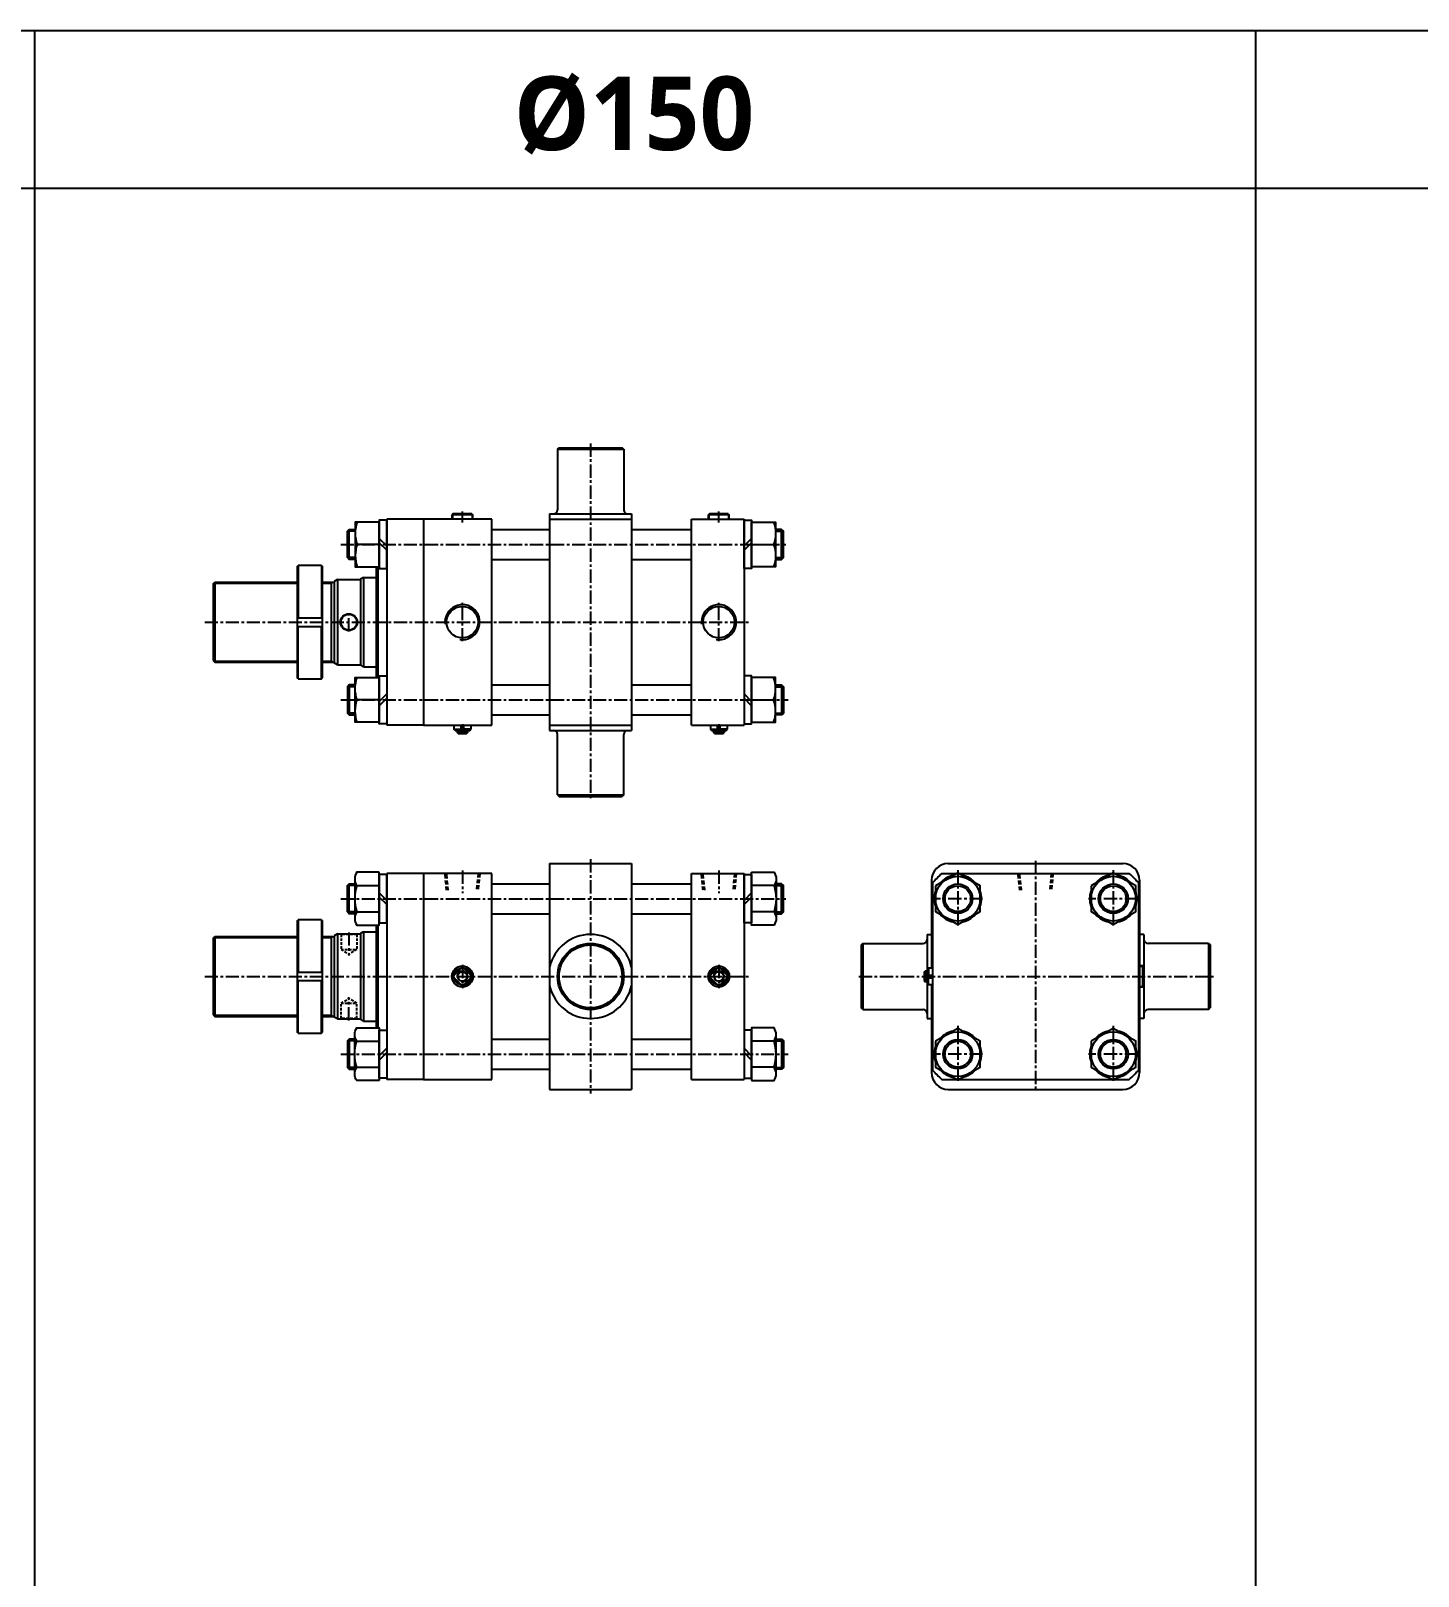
# Model space of a CAD drawing. Extents: x -819 to 29893, y -8942 to 9886.
# Drawn here: x 1267 to 2587, y 1463 to 2934 of the extents above; entities that cross this region are included whole.
import ezdxf

# ---------------------------------------------------------------- set-up
doc = ezdxf.new("R2010")
doc.units = 0
doc.header["$LTSCALE"] = 10
doc.header["$MEASUREMENT"] = 0
for name, pattern in [('CENTER', [2, 1.25, -0.25, 0.25, -0.25]), ('CENTERX2', [4, 2.5, -0.5, 0.5, -0.5]), ('HIDDEN', [0.375, 0.25, -0.125])]:
    doc.linetypes.add(name, pattern=pattern)
doc.layers.get('0').update_dxf_attribs({"linetype": 'CONTINUOUS'})
doc.layers.get('DEFPOINTS').update_dxf_attribs({"linetype": 'CONTINUOUS'})
for name, color, linetype in [('CEN', 1, 'CENTERX2'), ('CENTER', 1, 'CENTER'), ('ML', 7, 'CONTINUOUS'), ('THIN', 3, 'CONTINUOUS')]:
    doc.layers.add(name, color=color, linetype=linetype)
doc.styles.add('문자', font='romans.shx')

msp = doc.modelspace()

# ---------------------------------------------------------------- linework, layer by layer
for p, q in [((8634.1, 2934), (0, 2934)), ((1270.3, 0), (1270.3, 2934)), ((2432.2, 0), (2432.2, 2934)), ((8634.1, 2784), (0, 2784))]:
    msp.add_line(p, q)
at = {"layer": 'CEN', "color": 1, "linetype": 'CENTER'}
for p, q in [((1799.1, 2541.3), (1799.1, 2201.3)), ((1799.1, 2145.6), (1799.1, 1922.6))]:
    msp.add_line(p, q, dxfattribs=at)
at = {"layer": 'CENTER'}
for p, q in [((2148.5, 2135.2), (2148.5, 2081)), ((2296.5, 2135.2), (2296.5, 2081)), ((2172, 2108.1), (2125, 2108.1)), ((2320, 2108.1), (2273, 2108.1)), ((2148.5, 1987.2), (2148.5, 1933)), ((2296.5, 1987.2), (2296.5, 1933)), ((2172, 1960.1), (2125, 1960.1)), ((2320, 1960.1), (2273, 1960.1))]:
    msp.add_line(p, q, dxfattribs=at)
at = {"layer": 'DEFPOINTS', "color": 0, "linetype": 'ByBlock'}
for p in [(2119.5, 1994.1), (2325.5, 1994.1)]:
    msp.add_point(p, dxfattribs=at)
at = {"layer": 'ML'}
for p, q in [((1767.6, 2535.8), (1769.1, 2537.3)), ((1767.6, 2535.8), (1830.6, 2535.8)), ((1767.6, 2535.8), (1767.6, 2478.3)), ((1769.1, 2537.3), (1829.1, 2537.3)), ((1830.6, 2535.8), (1829.1, 2537.3)), ((1830.6, 2535.8), (1830.6, 2478.3)), ((1668.1, 2474.3), (1667.1, 2473.3)), ((1687.1, 2473.3), (1667.1, 2473.3)), ((1667.1, 2473.3), (1667.1, 2469.3)), ((1686.1, 2474.3), (1668.1, 2474.3)), ((1686.1, 2474.3), (1687.1, 2473.3)), ((1687.1, 2469.3), (1687.1, 2473.3)), ((1760.1, 2474.3), (1760.1, 2268.3)), ((1760.1, 2474.3), (1838.1, 2474.3)), ((1838.1, 2474.3), (1838.1, 2268.3)), ((1912.1, 2474.3), (1911.1, 2473.3)), ((1931.1, 2473.3), (1911.1, 2473.3)), ((1911.1, 2473.3), (1911.1, 2469.3)), ((1930.1, 2474.3), (1912.1, 2474.3)), ((1930.1, 2474.3), (1931.1, 2473.3)), ((1931.1, 2469.3), (1931.1, 2473.3)), ((1569.5, 2431), (1569.5, 2459.6)), ((1605.1, 2469.3), (1605.1, 2273.3)), ((1640.1, 2469.3), (1605.1, 2469.3)), ((1640.1, 2469.3), (1640.1, 2273.3)), ((1705.1, 2469.3), (1640.1, 2469.3)), ((1705.1, 2273.3), (1705.1, 2469.3)), ((1760.1, 2469.3), (1838.1, 2469.3)), ((1895.1, 2469.3), (1945.1, 2469.3)), ((1895.1, 2273.3), (1895.1, 2469.3)), ((1945.1, 2469.3), (1945.1, 2273.3)), ((1980.8, 2431), (1980.8, 2459.6)), ((1597.9, 2445.3), (1577, 2445.3)), ((1597.9, 2451), (1605.1, 2443.8)), ((1597.9, 2446.9), (1605.1, 2439.7)), ((1952.3, 2451), (1945.1, 2443.8)), ((1952.3, 2446.9), (1945.1, 2439.7)), ((1952.3, 2445.3), (1973.2, 2445.3)), ((1519.9, 2424.3), (1520.9, 2425.3)), ((1519.9, 2424.3), (1519.9, 2318.3)), ((1520.9, 2425.3), (1520.9, 2375.3)), ((1542.9, 2425.3), (1520.9, 2425.3)), ((1542.9, 2425.3), (1542.9, 2375.3)), ((1542.9, 2425.3), (1543.9, 2424.3)), ((1543.9, 2318.3), (1543.9, 2424.3)), ((1583.1, 2413.8), (1580.1, 2412.1)), ((1580.1, 2412.1), (1580.1, 2330.6)), ((1583.1, 2413.8), (1583.1, 2328.8)), ((1595.1, 2424.1), (1595.1, 2318.6)), ((1596.6, 2424.1), (1596.6, 2318.6)), ((1440.1, 2407.8), (1441.6, 2409.3)), ((1440.1, 2407.8), (1440.1, 2334.8)), ((1441.6, 2409.3), (1441.6, 2333.3)), ((1552.1, 2409.3), (1552.1, 2333.3)), ((1558.1, 2411.8), (1555.1, 2410.1)), ((1555.1, 2410.1), (1555.1, 2332.6)), ((1558.1, 2411.8), (1558.1, 2330.8)), ((1519.9, 2375.3), (1543.9, 2375.3)), ((1519.9, 2367.3), (1543.9, 2367.3)), ((1520.9, 2317.3), (1520.9, 2367.3)), ((1542.9, 2317.3), (1542.9, 2367.3)), ((1440.1, 2334.8), (1441.6, 2333.3)), ((1558.1, 2330.8), (1555.1, 2332.6)), ((1583.1, 2328.8), (1580.1, 2330.6)), ((1520.9, 2317.3), (1519.9, 2318.3)), ((1520.9, 2317.3), (1542.9, 2317.3)), ((1542.9, 2317.3), (1543.9, 2318.3)), ((1569.5, 2311.6), (1569.5, 2283)), ((1980.8, 2311.6), (1980.8, 2283)), ((1597.9, 2297.3), (1577, 2297.3)), ((1597.9, 2295.8), (1605.1, 2303)), ((1597.9, 2291.7), (1605.1, 2298.9)), ((1952.3, 2295.8), (1945.1, 2303)), ((1952.3, 2291.7), (1945.1, 2298.9)), ((1952.3, 2297.3), (1973.2, 2297.3)), ((1640.1, 2273.3), (1605.1, 2273.3)), ((1640.1, 2273.3), (1705.1, 2273.3)), ((1669.1, 2273.3), (1669.1, 2269.3)), ((1669.1, 2269.3), (1675.8, 2269.3)), ((1670.1, 2268.3), (1669.1, 2269.3)), ((1670.1, 2268.3), (1684.1, 2268.3)), ((1672.1, 2268.3), (1672.1, 2266.3)), ((1672.1, 2266.3), (1682.1, 2266.3)), ((1673.1, 2265.3), (1672.1, 2266.3)), ((1673.1, 2265.3), (1681.1, 2265.3)), ((1675.8, 2268.3), (1675.8, 2273.3)), ((1678.4, 2268.3), (1678.4, 2273.3)), ((1685.1, 2269.3), (1678.4, 2269.3)), ((1681.1, 2265.3), (1682.1, 2266.3)), ((1682.1, 2268.3), (1682.1, 2266.3)), ((1684.1, 2268.3), (1685.1, 2269.3)), ((1685.1, 2273.3), (1685.1, 2269.3)), ((1760.1, 2273.3), (1838.1, 2273.3)), ((1760.1, 2268.3), (1838.1, 2268.3)), ((1895.1, 2273.3), (1945.1, 2273.3)), ((1913.1, 2273.3), (1913.1, 2269.3)), ((1913.1, 2269.3), (1919.8, 2269.3)), ((1914.1, 2268.3), (1913.1, 2269.3)), ((1914.1, 2268.3), (1928.1, 2268.3)), ((1916.1, 2268.3), (1916.1, 2266.3)), ((1916.1, 2266.3), (1926.1, 2266.3)), ((1917.1, 2265.3), (1916.1, 2266.3)), ((1917.1, 2265.3), (1925.1, 2265.3)), ((1919.8, 2268.3), (1919.8, 2273.3)), ((1922.4, 2268.3), (1922.4, 2273.3)), ((1929.1, 2269.3), (1922.4, 2269.3)), ((1925.1, 2265.3), (1926.1, 2266.3)), ((1926.1, 2268.3), (1926.1, 2266.3)), ((1928.1, 2268.3), (1929.1, 2269.3)), ((1929.1, 2273.3), (1929.1, 2269.3)), ((1767.6, 2206.8), (1767.6, 2264.3)), ((1830.6, 2206.8), (1830.6, 2264.3)), ((1767.6, 2206.8), (1830.6, 2206.8)), ((1767.6, 2206.8), (1769.1, 2205.3)), ((1830.6, 2206.8), (1829.1, 2205.3)), ((1769.1, 2205.3), (1829.1, 2205.3)), ((1760.1, 2141.6), (1760.1, 1926.6)), ((1760.1, 2141.6), (1838.1, 2141.6)), ((1838.1, 2141.6), (1838.1, 1926.6)), ((2139.5, 2141.6), (2305.5, 2141.6)), ((1569.5, 2093.8), (1569.5, 2122.4)), ((1574.6, 2126.9), (1574.6, 2089.3)), ((1576.6, 2120.6), (1597.9, 2120.6)), ((1640.1, 2132.1), (1605.1, 2132.1)), ((1605.1, 2132.1), (1605.1, 1936.1)), ((1640.1, 2132.1), (1640.1, 1936.1)), ((1705.1, 2132.1), (1640.1, 2132.1)), ((1705.1, 1936.1), (1705.1, 2132.1)), ((1895.1, 1936.1), (1895.1, 2132.1)), ((1895.1, 2132.1), (1945.1, 2132.1)), ((1945.1, 2132.1), (1945.1, 1936.1)), ((1973.7, 2120.6), (1952.3, 2120.6)), ((1975.6, 2126.9), (1975.6, 2089.3)), ((1980.8, 2093.8), (1980.8, 2122.4)), ((2123.5, 2125.6), (2123.5, 2042.1)), ((2124.5, 2123.3), (2124.5, 1944.9)), ((2133.4, 2132.1), (2311.7, 2132.1)), ((2320.5, 2123.3), (2320.5, 1944.9)), ((2321.5, 2125.6), (2321.5, 1942.6)), ((1597.9, 2113.8), (1605.1, 2106.5)), ((1597.9, 2109.7), (1605.1, 2102.5)), ((1952.3, 2113.8), (1945.1, 2106.5)), ((1952.3, 2109.7), (1945.1, 2102.5)), ((1576.6, 2095.6), (1597.9, 2095.6)), ((1973.7, 2095.6), (1952.3, 2095.6)), ((1519.9, 2087.1), (1520.9, 2088.1)), ((1519.9, 2087.1), (1519.9, 1981.1)), ((1520.9, 2088.1), (1520.9, 2038.1)), ((1542.9, 2088.1), (1520.9, 2088.1)), ((1542.9, 2088.1), (1542.9, 2038.1)), ((1542.9, 2088.1), (1543.9, 2087.1)), ((1543.9, 1981.1), (1543.9, 2087.1)), ((1558.1, 2074.6), (1555.1, 2072.9)), ((1558.1, 2074.6), (1558.1, 1993.6)), ((1583.1, 2076.6), (1580.1, 2074.9)), ((1580.1, 2074.9), (1580.1, 1993.3)), ((1583.1, 2076.6), (1583.1, 1991.6)), ((1595.1, 2083), (1595.1, 1985.2)), ((1596.6, 2083), (1596.6, 1985.2)), ((2119.5, 2074.1), (2123, 2074.1)), ((2119.5, 2074.1), (2119.5, 2041.1)), ((2325.5, 2074.1), (2322, 2074.1)), ((2325.5, 2074.1), (2325.5, 1994.1)), ((1440.1, 2070.6), (1441.6, 2072.1)), ((1440.1, 2070.6), (1440.1, 1997.6)), ((1441.6, 2072.1), (1441.6, 1996.1)), ((1552.1, 2072.1), (1552.1, 1996.1)), ((1555.1, 2072.9), (1555.1, 1995.3)), ((2058, 2065.6), (2056.5, 2064.1)), ((2056.5, 2064.1), (2056.5, 2004.1)), ((2058, 2065.6), (2058, 2002.6)), ((2058, 2065.6), (2115.5, 2065.6)), ((2387, 2065.6), (2329.5, 2065.6)), ((2387, 2065.6), (2387, 2002.6)), ((2387, 2065.6), (2388.5, 2064.1)), ((2388.5, 2064.1), (2388.5, 2004.1)), ((1519.9, 2038.1), (1543.9, 2038.1)), ((1519.9, 2030.1), (1543.9, 2030.1)), ((1520.9, 1980.1), (1520.9, 2030.1)), ((1542.9, 1980.1), (1542.9, 2030.1)), ((1675.8, 2042), (1669.2, 2035.4)), ((1669.2, 2032.8), (1675.8, 2026.2)), ((1678.4, 2042), (1685, 2035.4)), ((1685, 2032.8), (1678.4, 2026.2)), ((1919.8, 2042), (1913.2, 2035.4)), ((1913.2, 2032.8), (1919.8, 2026.2)), ((1922.4, 2042), (1929, 2035.4)), ((1929, 2032.8), (1922.4, 2026.2)), ((2116.5, 2038.1), (2117.5, 2039.1)), ((2116.5, 2038.1), (2116.5, 2030.1)), ((2116.5, 2030.1), (2117.5, 2029.1)), ((2117.5, 2039.1), (2117.5, 2029.1)), ((2119.5, 2039.1), (2117.5, 2039.1)), ((2119.5, 2041.1), (2120.5, 2042.1)), ((2119.5, 2041.1), (2119.5, 2027.1)), ((2119.5, 2035.4), (2124.5, 2035.4)), ((2119.5, 2032.8), (2124.5, 2032.8)), ((2120.5, 2042.1), (2120.5, 2035.4)), ((2124.5, 2042.1), (2120.5, 2042.1)), ((2120.5, 2026.1), (2120.5, 2032.8)), ((2324.5, 2044.1), (2320.5, 2044.1)), ((2324.5, 2024.1), (2324.5, 2044.1)), ((2325.5, 2043.1), (2324.5, 2044.1)), ((2325.5, 2025.1), (2325.5, 2043.1)), ((2119.5, 2029.1), (2117.5, 2029.1)), ((2119.5, 2027.1), (2120.5, 2026.1)), ((2119.5, 2027.1), (2119.5, 1994.1)), ((2124.5, 2026.1), (2120.5, 2026.1)), ((2123.5, 2026.1), (2123.5, 1942.6)), ((2320.5, 2024.1), (2324.5, 2024.1)), ((2325.5, 2025.1), (2324.5, 2024.1)), ((2058, 2002.6), (2056.5, 2004.1)), ((2058, 2002.6), (2115.5, 2002.6)), ((2387, 2002.6), (2329.5, 2002.6)), ((2387, 2002.6), (2388.5, 2004.1)), ((1440.1, 1997.6), (1441.6, 1996.1)), ((1558.1, 1993.6), (1555.1, 1995.3)), ((1583.1, 1991.6), (1580.1, 1993.3)), ((2119.5, 1994.1), (2123, 1994.1)), ((2325.5, 1994.1), (2322, 1994.1)), ((1520.9, 1980.1), (1519.9, 1981.1)), ((1520.9, 1980.1), (1542.9, 1980.1)), ((1542.9, 1980.1), (1543.9, 1981.1)), ((1569.5, 1974.4), (1569.5, 1945.8)), ((1574.6, 1941.3), (1574.6, 1978.9)), ((1576.6, 1972.6), (1597.9, 1972.6)), ((1973.7, 1972.6), (1952.3, 1972.6)), ((1975.6, 1941.3), (1975.6, 1978.9)), ((1980.8, 1974.4), (1980.8, 1945.8)), ((1597.9, 1958.5), (1605.1, 1965.8)), ((1597.9, 1954.5), (1605.1, 1961.7)), ((1952.3, 1958.5), (1945.1, 1965.8)), ((1952.3, 1954.5), (1945.1, 1961.7)), ((1576.6, 1947.6), (1597.9, 1947.6)), ((1973.7, 1947.6), (1952.3, 1947.6)), ((1640.1, 1936.1), (1605.1, 1936.1)), ((1640.1, 1936.1), (1705.1, 1936.1)), ((1760.1, 1926.6), (1838.1, 1926.6)), ((1895.1, 1936.1), (1945.1, 1936.1)), ((2133.4, 1936.1), (2311.7, 1936.1)), ((2139.5, 1926.6), (2305.5, 1926.6))]:
    msp.add_line(p, q, dxfattribs=at)
at = {"layer": 'ML', "color": 2}
for p, q in [((1667.6, 2473.8), (1667.6, 2469.3)), ((1686.6, 2469.3), (1686.6, 2473.8)), ((1911.6, 2473.8), (1911.6, 2469.3)), ((1930.6, 2469.3), (1930.6, 2473.8)), ((1552.1, 2408.3), (1553.9, 2409.3)), ((1552.1, 2334.3), (1553.9, 2333.3)), ((1672.6, 2268.3), (1672.6, 2265.8)), ((1681.6, 2268.3), (1681.6, 2265.8)), ((1916.6, 2268.3), (1916.6, 2265.8)), ((1925.6, 2268.3), (1925.6, 2265.8)), ((1552.1, 2071.1), (1553.9, 2072.1)), ((2119.5, 2038.6), (2117, 2038.6)), ((2119.5, 2029.6), (2117, 2029.6)), ((2325, 2043.6), (2320.5, 2043.6)), ((2320.5, 2024.6), (2325, 2024.6)), ((1552.1, 1997.1), (1553.9, 1996.1))]:
    msp.add_line(p, q, dxfattribs=at)
at = {"layer": 'ML', "color": 1, "linetype": 'CENTER'}
for p, q in [((1677.1, 2466), (1677.1, 2476.5)), ((1921.1, 2466), (1921.1, 2476.5)), ((1561.4, 2445.3), (1984.8, 2445.3)), ((1677.1, 2353.1), (1677.1, 2389.6)), ((1921.1, 2353.1), (1921.1, 2389.6)), ((1431.9, 2371.3), (1950.1, 2371.3)), ((1569.1, 2362.5), (1569.1, 2380.1)), ((1561.4, 2297.3), (1987, 2297.3)), ((1677.1, 2274.2), (1677.1, 2264.6)), ((1921.1, 2274.2), (1921.1, 2264.6)), ((1677.1, 2134.8), (1677.1, 2113.5)), ((1921.1, 2134.8), (1921.1, 2113.5)), ((2222.5, 2144.2), (2222.5, 1924.9)), ((1561.4, 2108.1), (1984.8, 2108.1)), ((1569.1, 2075.9), (1569.1, 2053.9)), ((1677.1, 2045.1), (1677.1, 2023.1)), ((1921.1, 2045.1), (1921.1, 2023.1)), ((1431.9, 2034.1), (1950.1, 2034.1)), ((2054.4, 2034.1), (2393.9, 2034.1)), ((1569.1, 1992.3), (1569.1, 2014.3)), ((1561.4, 1960.1), (1987, 1960.1))]:
    msp.add_line(p, q, dxfattribs=at)
at = {"layer": 'ML', "color": 7, "linetype": 'Continuous'}
for p, q in [((1705.1, 2459.6), (1760.1, 2459.6)), ((1838.1, 2459.6), (1895.1, 2459.6)), ((1705.1, 2431), (1760.1, 2431)), ((1838.1, 2431), (1895.1, 2431)), ((1583.1, 2413.8), (1595.1, 2413.8)), ((1441.6, 2409.3), (1519.9, 2409.3)), ((1543.9, 2409.3), (1555.1, 2409.3)), ((1558.1, 2411.8), (1580.1, 2411.8)), ((1441.6, 2333.3), (1519.9, 2333.3)), ((1543.9, 2333.3), (1555.1, 2333.3)), ((1558.1, 2330.8), (1580.1, 2330.8)), ((1583.1, 2328.8), (1595.1, 2328.8)), ((1705.1, 2311.6), (1760.1, 2311.6)), ((1838.1, 2311.6), (1895.1, 2311.6)), ((1705.1, 2283), (1760.1, 2283)), ((1838.1, 2283), (1895.1, 2283)), ((1705.1, 2122.4), (1760.1, 2122.4)), ((1838.1, 2122.4), (1895.1, 2122.4)), ((1705.1, 2093.8), (1760.1, 2093.8)), ((1838.1, 2093.8), (1895.1, 2093.8)), ((1558.1, 2074.6), (1580.1, 2074.6)), ((1583.1, 2076.6), (1595.1, 2076.6)), ((1441.6, 2072.1), (1519.9, 2072.1)), ((1543.9, 2072.1), (1555.1, 2072.1)), ((1441.6, 1996.1), (1519.9, 1996.1)), ((1543.9, 1996.1), (1555.1, 1996.1)), ((1558.1, 1993.6), (1580.1, 1993.6)), ((1583.1, 1991.6), (1595.1, 1991.6)), ((1705.1, 1974.4), (1760.1, 1974.4)), ((1838.1, 1974.4), (1895.1, 1974.4)), ((1705.1, 1945.8), (1760.1, 1945.8)), ((1838.1, 1945.8), (1895.1, 1945.8))]:
    msp.add_line(p, q, dxfattribs=at)
at = {"layer": 'ML', "color": 2, "linetype": 'Continuous'}
for p, q in [((1440.6, 2408.3), (1519.9, 2408.3)), ((1543.9, 2408.3), (1552.1, 2408.3)), ((1440.6, 2334.3), (1519.9, 2334.3)), ((1543.9, 2334.3), (1552.1, 2334.3)), ((1440.6, 2071.1), (1519.9, 2071.1)), ((1543.9, 2071.1), (1552.1, 2071.1)), ((1440.6, 1997.1), (1519.9, 1997.1)), ((1543.9, 1997.1), (1552.1, 1997.1))]:
    msp.add_line(p, q, dxfattribs=at)
at = {"layer": 'ML', "color": 6, "linetype": 'HIDDEN', "ltscale": 1.5}
for p, q in [((1662.1, 2116.1), (1660.5, 2132.1)), ((1663.7, 2116.1), (1662.1, 2132.1)), ((1692.1, 2132.1), (1690.5, 2116.1)), ((1693.7, 2132.1), (1692.1, 2116.1)), ((1906.1, 2116.1), (1904.5, 2132.1)), ((1907.7, 2116.1), (1906.1, 2132.1)), ((1936.1, 2132.1), (1934.5, 2116.1)), ((1937.7, 2132.1), (1936.1, 2116.1)), ((2207.5, 2116.1), (2205.9, 2132.1)), ((2209.1, 2116.1), (2207.5, 2132.1)), ((2237.5, 2132.1), (2235.9, 2116.1)), ((2239.1, 2132.1), (2237.5, 2116.1))]:
    msp.add_line(p, q, dxfattribs=at)
at = {"layer": 'ML', "color": 6, "linetype": 'HIDDEN'}
for p, q in [((1561.1, 2074.6), (1561.6, 2074.1)), ((1561.6, 2074.1), (1561.6, 2059.6)), ((1576.6, 2074.1), (1561.6, 2074.1)), ((1577.1, 2074.6), (1576.6, 2074.1)), ((1576.6, 2074.1), (1576.6, 2059.6)), ((1561.6, 2059.6), (1576.6, 2059.6)), ((1561.6, 2059.6), (1569.1, 2055.3)), ((1576.6, 2059.6), (1569.1, 2055.3)), ((1561.6, 2008.6), (1569.1, 2012.9)), ((1561.6, 2008.6), (1576.6, 2008.6)), ((1561.6, 1994.1), (1561.6, 2008.6)), ((1576.6, 2008.6), (1569.1, 2012.9)), ((1576.6, 1994.1), (1576.6, 2008.6)), ((1561.1, 1993.6), (1561.6, 1994.1)), ((1576.6, 1994.1), (1561.6, 1994.1)), ((1577.1, 1993.6), (1576.6, 1994.1))]:
    msp.add_line(p, q, dxfattribs=at)
at = {"layer": 'ML'}
for points in [[(1575.1, 2431), (1569.5, 2431), (1567.8, 2432.8), (1567.8, 2457.9), (1569.5, 2459.6), (1575.1, 2459.6)], [(1605.1, 2422.4), (1605.1, 2468.3), (1597.9, 2468.3), (1597.9, 2422.4), (1605.1, 2422.4)], [(1945.1, 2422.4), (1945.1, 2468.3), (1952.3, 2468.3), (1952.3, 2422.4), (1945.1, 2422.4)], [(1975.1, 2431), (1980.8, 2431), (1982.5, 2432.8), (1982.5, 2457.9), (1980.8, 2459.6), (1975.1, 2459.6)], [(1575.1, 2311.6), (1569.5, 2311.6), (1567.8, 2309.9), (1567.8, 2284.8), (1569.5, 2283), (1575.1, 2283)], [(1605.1, 2320.3), (1605.1, 2274.4), (1597.9, 2274.4), (1597.9, 2320.3), (1605.1, 2320.3)], [(1945.1, 2320.3), (1945.1, 2274.4), (1952.3, 2274.4), (1952.3, 2320.3), (1945.1, 2320.3)], [(1975.1, 2311.6), (1980.8, 2311.6), (1982.5, 2309.9), (1982.5, 2284.8), (1980.8, 2283), (1975.1, 2283)], [(2127.3, 2120.4), (2127.3, 2095.8), (2148.5, 2083.6), (2169.8, 2095.8), (2169.8, 2120.4), (2148.5, 2132.7), (2127.3, 2120.4)], [(2275.3, 2120.4), (2275.3, 2095.8), (2296.5, 2083.6), (2317.8, 2095.8), (2317.8, 2120.4), (2296.5, 2132.7), (2275.3, 2120.4)], [(1574.6, 2093.8), (1569.5, 2093.8), (1567.8, 2095.5), (1567.8, 2120.7), (1569.5, 2122.4), (1574.6, 2122.4)], [(1605.1, 2085.2), (1605.1, 2131), (1597.9, 2131), (1597.9, 2085.2), (1605.1, 2085.2)], [(1945.1, 2085.2), (1945.1, 2131), (1952.3, 2131), (1952.3, 2085.2), (1945.1, 2085.2)], [(1975.6, 2093.8), (1980.8, 2093.8), (1982.5, 2095.5), (1982.5, 2120.7), (1980.8, 2122.4), (1975.6, 2122.4)], [(1574.6, 1974.4), (1569.5, 1974.4), (1567.8, 1972.7), (1567.8, 1947.5), (1569.5, 1945.8), (1574.6, 1945.8)], [(1605.1, 1983), (1605.1, 1937.2), (1597.9, 1937.2), (1597.9, 1983), (1605.1, 1983)], [(1945.1, 1983), (1945.1, 1937.2), (1952.3, 1937.2), (1952.3, 1983), (1945.1, 1983)], [(1975.6, 1974.4), (1980.8, 1974.4), (1982.5, 1972.7), (1982.5, 1947.5), (1980.8, 1945.8), (1975.6, 1945.8)], [(2127.3, 1972.4), (2127.3, 1947.8), (2148.5, 1935.6), (2169.8, 1947.8), (2169.8, 1972.4), (2148.5, 1984.7), (2127.3, 1972.4)], [(2275.3, 1972.4), (2275.3, 1947.8), (2296.5, 1935.6), (2317.8, 1947.8), (2317.8, 1972.4), (2296.5, 1984.7), (2275.3, 1972.4)]]:
    msp.add_lwpolyline(points, dxfattribs=at)
for points in [[(1577, 2466.6, 0.178633), (1577, 2445.3, 0.178633), (1577, 2424.1)], [(1973.2, 2466.6, -0.178633), (1973.2, 2445.3, -0.178633), (1973.2, 2424.1)], [(1577, 2276.1, -0.178633), (1577, 2297.3, -0.178633), (1577, 2318.6)], [(1973.2, 2276.1, 0.178633), (1973.2, 2297.3, 0.178633), (1973.2, 2318.6)], [(1597.9, 2133.2), (1576.6, 2133.2, 0.309401), (1576.6, 2120.6, 0.154701), (1576.6, 2095.6, 0.309401), (1576.6, 2083), (1597.9, 2083), (1597.9, 2133.2)], [(1952.3, 2133.2), (1973.7, 2133.2, -0.309401), (1973.7, 2120.6, -0.154701), (1973.7, 2095.6, -0.309401), (1973.7, 2083), (1952.3, 2083), (1952.3, 2133.2)], [(1597.9, 1935), (1576.6, 1935, -0.309401), (1576.6, 1947.6, -0.154701), (1576.6, 1972.6, -0.309401), (1576.6, 1985.2), (1597.9, 1985.2), (1597.9, 1935)], [(1952.3, 1935), (1973.7, 1935, 0.309401), (1973.7, 1947.6, 0.154701), (1973.7, 1972.6, 0.309401), (1973.7, 1985.2), (1952.3, 1985.2), (1952.3, 1935)]]:
    msp.add_lwpolyline(points, format="xyb", dxfattribs=at)
for points in [[(1597.9, 2466.6), (1575.1, 2466.6), (1575.1, 2424.1), (1597.9, 2424.1)], [(1952.3, 2466.6), (1975.1, 2466.6), (1975.1, 2424.1), (1952.3, 2424.1)], [(1597.9, 2276.1), (1575.1, 2276.1), (1575.1, 2318.6), (1597.9, 2318.6)], [(1952.3, 2276.1), (1975.1, 2276.1), (1975.1, 2318.6), (1952.3, 2318.6)]]:
    msp.add_lwpolyline(points, close=True, dxfattribs=at)
for centre, radius in [((1677.1, 2371.3), 15), ((1921.1, 2371.3), 15), ((1569.1, 2371.3), 8), ((1569.1, 2371.3), 7.5), ((2148.5, 2108.1), 21.3), ((2148.5, 2108.1), 14), ((2296.5, 2108.1), 21.3), ((2296.5, 2108.1), 14), ((1799.1, 2034.1), 31.5), ((1799.1, 2034.1), 30), ((1677.1, 2034.1), 10), ((1677.1, 2034.1), 8), ((1677.1, 2034.1), 4.5), ((1921.1, 2034.1), 10), ((1921.1, 2034.1), 8), ((1921.1, 2034.1), 4.5), ((2148.5, 1960.1), 21.3), ((2148.5, 1960.1), 14), ((2296.5, 1960.1), 21.3), ((2296.5, 1960.1), 14)]:
    msp.add_circle(centre, radius, dxfattribs=at)
at = {"layer": 'ML', "color": 2}
for centre in [(2148.5, 2108.1), (2296.5, 2108.1), (2148.5, 1960.1), (2296.5, 1960.1)]:
    msp.add_circle(centre, 12.3, dxfattribs=at)
at = {"layer": 'ML'}
for centre, radius, start, end in [((1763.6, 2478.3), 4, 270, 0), ((1834.6, 2478.3), 4, 180, 270), ((1763.6, 2264.3), 4, 0, 90), ((1834.6, 2264.3), 4, 90, 180), ((2139.5, 2125.6), 16, 90, 180), ((2305.5, 2125.6), 16, 0, 90), ((2222.5, 2034.1), 132.5, 132.3007, 137.6993), ((2148.5, 2108.1), 22.5, 101.2415, 138.7585), ((2148.5, 2108.1), 22.5, 41.2415, 78.7585), ((2296.5, 2108.1), 22.5, 101.2415, 138.7585), ((2296.5, 2108.1), 22.5, 41.2415, 78.7585), ((2222.5, 2034.1), 132.5, 42.3007, 47.6993), ((2148.5, 2108.1), 22.5, 161.2415, 198.7585), ((2148.5, 2108.1), 22.5, 341.2415, 18.7585), ((2296.5, 2108.1), 22.5, 161.2415, 198.7585), ((2296.5, 2108.1), 22.5, 341.2415, 18.7585), ((2148.5, 2108.1), 22.5, 221.2415, 258.7585), ((2148.5, 2108.1), 22.5, 281.2415, 318.7585), ((2296.5, 2108.1), 22.5, 221.2415, 258.7585), ((2296.5, 2108.1), 22.5, 281.2415, 318.7585), ((1799.1, 2034.1), 40, 12.8386, 167.1614), ((2123, 2074.6), 0.5, 270, 0), ((2322, 2074.6), 0.5, 180, 270), ((2115.5, 2069.6), 4, 270, 0), ((2329.5, 2069.6), 4, 180, 270), ((1799.1, 2034.1), 40, 192.8386, 347.1614), ((2115.5, 1998.6), 4, 0, 90), ((2329.5, 1998.6), 4, 90, 180), ((2123, 1993.6), 0.5, 0, 90), ((2322, 1993.6), 0.5, 90, 180), ((2148.5, 1960.1), 22.5, 101.2415, 138.7585), ((2148.5, 1960.1), 22.5, 41.2415, 78.7585), ((2296.5, 1960.1), 22.5, 101.2415, 138.7585), ((2296.5, 1960.1), 22.5, 41.2415, 78.7585), ((2148.5, 1960.1), 22.5, 161.2415, 198.7585), ((2148.5, 1960.1), 22.5, 341.2415, 18.7585), ((2296.5, 1960.1), 22.5, 161.2415, 198.7585), ((2296.5, 1960.1), 22.5, 341.2415, 18.7585), ((2139.5, 1942.6), 16, 180, 270), ((2222.5, 2034.1), 132.5, 222.3007, 227.6993), ((2148.5, 1960.1), 22.5, 221.2415, 258.7585), ((2148.5, 1960.1), 22.5, 281.2415, 318.7585), ((2296.5, 1960.1), 22.5, 221.2415, 258.7585), ((2296.5, 1960.1), 22.5, 281.2415, 318.7585), ((2305.5, 1942.6), 16, 270, 0), ((2222.5, 2034.1), 132.5, 312.3007, 317.6993)]:
    msp.add_arc(centre, radius, start, end, dxfattribs=at)
at = {"layer": 'ML', "color": 2}
for centre, radius, start, end in [((1677.1, 2371.3), 16.6, 261.7197, 186.8277), ((1921.1, 2371.3), 16.6, 261.7197, 186.8277), ((1677.1, 2034.1), 9.5, 261.4114, 188.1478), ((1677.1, 2034.1), 5, 257.904, 186.2569), ((1921.1, 2034.1), 9.5, 261.4114, 188.1478), ((1921.1, 2034.1), 5, 257.904, 186.2569)]:
    msp.add_arc(centre, radius, start, end, dxfattribs=at)
at = {"layer": 'THIN', "color": 2}
for p, q in [((1575.1, 2457.9), (1567.8, 2457.9)), ((1975.1, 2457.9), (1982.5, 2457.9)), ((1575.1, 2432.8), (1567.8, 2432.8)), ((1975.1, 2432.8), (1982.5, 2432.8)), ((1575.1, 2309.9), (1567.8, 2309.9)), ((1975.1, 2309.9), (1982.5, 2309.9)), ((1575.1, 2284.8), (1567.8, 2284.8)), ((1975.1, 2284.8), (1982.5, 2284.8)), ((1574.6, 2120.7), (1567.8, 2120.7)), ((1975.6, 2120.7), (1982.5, 2120.7)), ((1574.6, 2095.5), (1567.8, 2095.5)), ((1975.6, 2095.5), (1982.5, 2095.5)), ((1574.6, 1972.7), (1567.8, 1972.7)), ((1975.6, 1972.7), (1982.5, 1972.7)), ((1574.6, 1947.5), (1567.8, 1947.5)), ((1975.6, 1947.5), (1982.5, 1947.5))]:
    msp.add_line(p, q, dxfattribs=at)

# ---------------------------------------------------------------- texts
at = {"insert": (1725.9, 2890.6), "char_height": 70, "attachment_point": 1, "style": '문자'}
msp.add_mtext_dynamic_manual_height_columns('{\\fMalgun Gothic|b1|i0|c129|p50;%%C150}', width=124.533, gutter_width=16, heights=[0], dxfattribs=at)

doc.saveas('drawing.dxf')
